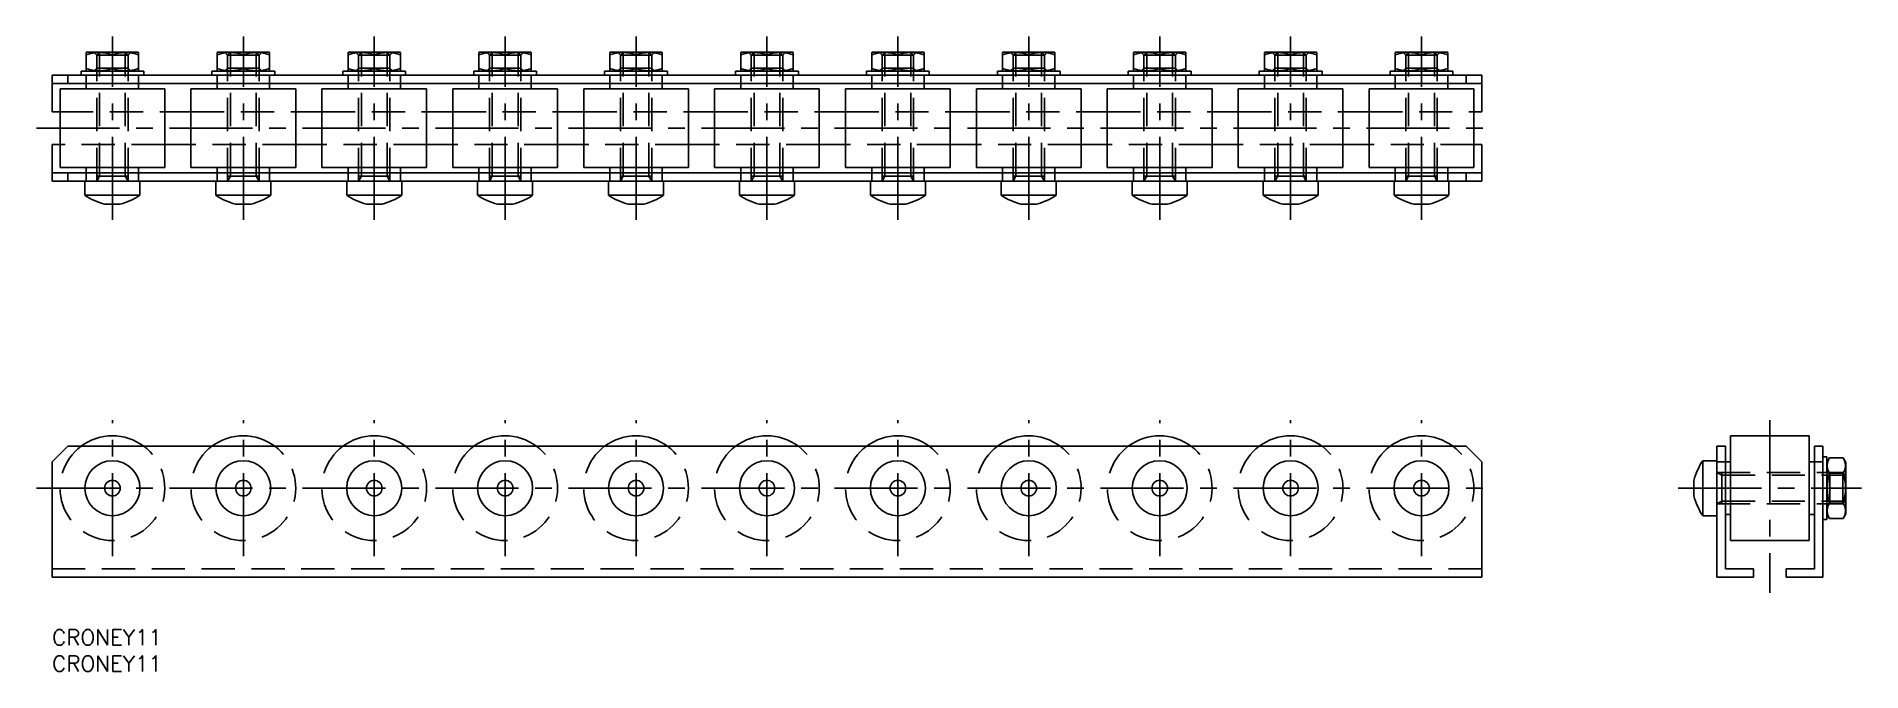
# Model space of a CAD drawing. Extents: x -3 to 346, y -8 to 113.
import ezdxf

# ---------------------------------------------------------------- set-up
doc = ezdxf.new("R2010")
doc.units = 0
doc.header["$LTSCALE"] = 0.5
doc.linetypes.add('CENTER', pattern=[50.8, 31.75, -6.35, 6.35, -6.35])
doc.linetypes.add('DASHED', pattern=[19.05, 12.7, -6.35])
for name, color, linetype in [('MSM_CENTER', 1, 'CENTER'), ('MSM_CONTINUOUS', 7, 'CONTINUOUS'), ('MSM_DASHED', 4, 'DASHED'), ('MSM_PART_NUMBER', 7, 'CONTINUOUS')]:
    doc.layers.add(name, color=color, linetype=linetype)
doc.styles.get("Standard").update_dxf_attribs({"font": 'txt.shx', "height": 3, "bigfont": 'bigfont.shx'})

# ---------------------------------------------------------------- blocks, each defined once
blk = doc.blocks.new('*U28')
at = {"layer": 'MSM_PART_NUMBER'}
blk.add_text('CRONEY11', height=3, dxfattribs=at).set_placement((0, -3))
blk = doc.blocks.new('*U29')
at = {"layer": 'MSM_PART_NUMBER'}
blk.add_text('CRONEY11', height=3, dxfattribs=at).set_placement((0, -8))

msp = doc.modelspace()

# ---------------------------------------------------------------- linework, layer by layer
at = {"layer": 'MSM_CENTER'}
for p, q in [((11.5, 78.24), (11.5, 113.24)), ((36.5, 78.24), (36.5, 113.24)), ((61.5, 78.24), (61.5, 113.24)), ((86.5, 78.24), (86.5, 113.24)), ((111.5, 78.24), (111.5, 113.24)), ((136.5, 78.24), (136.5, 113.24)), ((161.5, 78.24), (161.5, 113.24)), ((186.5, 78.24), (186.5, 113.24)), ((211.5, 78.24), (211.5, 113.24)), ((236.5, 78.24), (236.5, 113.24)), ((261.5, 78.24), (261.5, 113.24)), ((-3, 95.74), (276, 95.74)), ((11.5, 14), (11.5, 40)), ((36.5, 14), (36.5, 40)), ((61.5, 14), (61.5, 40)), ((86.5, 14), (86.5, 40)), ((111.5, 14), (111.5, 40)), ((136.5, 14), (136.5, 40)), ((161.5, 14), (161.5, 40)), ((186.5, 14), (186.5, 40)), ((211.5, 14), (211.5, 40)), ((236.5, 14), (236.5, 40)), ((261.5, 14), (261.5, 40)), ((328.03, 40), (328.03, 7)), ((-3, 27), (276, 27)), ((310.53, 27), (345.53, 27))]:
    msp.add_line(p, q, dxfattribs=at)
at = {"layer": 'MSM_CONTINUOUS'}
for p, q in [((6.6, 110.24), (6.5, 110.18)), ((6.5, 106.7), (6.5, 110.18)), ((6.6, 110.24), (16.4, 110.24)), ((11.5, 107.14), (11.5, 109.73)), ((16.5, 110.18), (16.4, 110.24)), ((16.5, 110.18), (16.5, 106.7)), ((31.6, 110.24), (31.5, 110.18)), ((31.5, 106.7), (31.5, 110.18)), ((31.6, 110.24), (41.4, 110.24)), ((36.5, 107.14), (36.5, 109.73)), ((41.5, 110.18), (41.4, 110.24)), ((41.5, 110.18), (41.5, 106.7)), ((56.6, 110.24), (56.5, 110.18)), ((56.5, 106.7), (56.5, 110.18)), ((56.6, 110.24), (66.4, 110.24)), ((61.5, 107.14), (61.5, 109.73)), ((66.5, 110.18), (66.4, 110.24)), ((66.5, 110.18), (66.5, 106.7)), ((81.6, 110.24), (81.5, 110.18)), ((81.5, 106.7), (81.5, 110.18)), ((81.6, 110.24), (91.4, 110.24)), ((86.5, 107.14), (86.5, 109.73)), ((91.5, 110.18), (91.4, 110.24)), ((91.5, 110.18), (91.5, 106.7)), ((106.6, 110.24), (106.5, 110.18)), ((106.5, 106.7), (106.5, 110.18)), ((106.6, 110.24), (116.4, 110.24)), ((111.5, 107.14), (111.5, 109.73)), ((116.5, 110.18), (116.4, 110.24)), ((116.5, 110.18), (116.5, 106.7)), ((131.6, 110.24), (131.5, 110.18)), ((131.5, 106.7), (131.5, 110.18)), ((131.6, 110.24), (141.4, 110.24)), ((136.5, 107.14), (136.5, 109.73)), ((141.5, 110.18), (141.4, 110.24)), ((141.5, 110.18), (141.5, 106.7)), ((156.6, 110.24), (156.5, 110.18)), ((156.5, 106.7), (156.5, 110.18)), ((156.6, 110.24), (166.4, 110.24)), ((161.5, 107.14), (161.5, 109.73)), ((166.5, 110.18), (166.4, 110.24)), ((166.5, 110.18), (166.5, 106.7)), ((181.6, 110.24), (181.5, 110.18)), ((181.5, 106.7), (181.5, 110.18)), ((181.6, 110.24), (191.4, 110.24)), ((186.5, 107.14), (186.5, 109.73)), ((191.5, 110.18), (191.4, 110.24)), ((191.5, 110.18), (191.5, 106.7)), ((206.6, 110.24), (206.5, 110.18)), ((206.5, 106.7), (206.5, 110.18)), ((206.6, 110.24), (216.4, 110.24)), ((211.5, 107.14), (211.5, 109.73)), ((216.5, 110.18), (216.4, 110.24)), ((216.5, 110.18), (216.5, 106.7)), ((231.6, 110.24), (231.5, 110.18)), ((231.5, 106.7), (231.5, 110.18)), ((231.6, 110.24), (241.4, 110.24)), ((236.5, 107.14), (236.5, 109.73)), ((241.5, 110.18), (241.4, 110.24)), ((241.5, 110.18), (241.5, 106.7)), ((256.6, 110.24), (256.5, 110.18)), ((256.5, 106.7), (256.5, 110.18)), ((256.6, 110.24), (266.4, 110.24)), ((261.5, 107.14), (261.5, 109.73)), ((266.5, 110.18), (266.4, 110.24)), ((266.5, 110.18), (266.5, 106.7)), ((0, 98.84), (0, 105.84)), ((273, 105.84), (0, 105.84)), ((3, 104.24), (3, 105.84)), ((5.5, 106.64), (5.5, 105.84)), ((5.5, 106.64), (17.5, 106.64)), ((6.5, 106.7), (6.6, 106.64)), ((16.4, 106.64), (16.5, 106.7)), ((17.5, 105.84), (17.5, 106.64)), ((30.5, 106.64), (30.5, 105.84)), ((30.5, 106.64), (42.5, 106.64)), ((31.5, 106.7), (31.6, 106.64)), ((41.4, 106.64), (41.5, 106.7)), ((42.5, 105.84), (42.5, 106.64)), ((55.5, 106.64), (55.5, 105.84)), ((55.5, 106.64), (67.5, 106.64)), ((56.5, 106.7), (56.6, 106.64)), ((66.4, 106.64), (66.5, 106.7)), ((67.5, 105.84), (67.5, 106.64)), ((80.5, 106.64), (80.5, 105.84)), ((80.5, 106.64), (92.5, 106.64)), ((81.5, 106.7), (81.6, 106.64)), ((91.4, 106.64), (91.5, 106.7)), ((92.5, 105.84), (92.5, 106.64)), ((105.5, 106.64), (105.5, 105.84)), ((105.5, 106.64), (117.5, 106.64)), ((106.5, 106.7), (106.6, 106.64)), ((116.4, 106.64), (116.5, 106.7)), ((117.5, 105.84), (117.5, 106.64)), ((130.5, 106.64), (130.5, 105.84)), ((130.5, 106.64), (142.5, 106.64)), ((131.5, 106.7), (131.6, 106.64)), ((141.4, 106.64), (141.5, 106.7)), ((142.5, 105.84), (142.5, 106.64)), ((155.5, 106.64), (155.5, 105.84)), ((155.5, 106.64), (167.5, 106.64)), ((156.5, 106.7), (156.6, 106.64)), ((166.4, 106.64), (166.5, 106.7)), ((167.5, 105.84), (167.5, 106.64)), ((180.5, 106.64), (180.5, 105.84)), ((180.5, 106.64), (192.5, 106.64)), ((181.5, 106.7), (181.6, 106.64)), ((191.4, 106.64), (191.5, 106.7)), ((192.5, 105.84), (192.5, 106.64)), ((205.5, 106.64), (205.5, 105.84)), ((205.5, 106.64), (217.5, 106.64)), ((206.5, 106.7), (206.6, 106.64)), ((216.4, 106.64), (216.5, 106.7)), ((217.5, 105.84), (217.5, 106.64)), ((230.5, 106.64), (230.5, 105.84)), ((230.5, 106.64), (242.5, 106.64)), ((231.5, 106.7), (231.6, 106.64)), ((241.4, 106.64), (241.5, 106.7)), ((242.5, 105.84), (242.5, 106.64)), ((255.5, 106.64), (255.5, 105.84)), ((255.5, 106.64), (267.5, 106.64)), ((256.5, 106.7), (256.6, 106.64)), ((266.4, 106.64), (266.5, 106.7)), ((267.5, 105.84), (267.5, 106.64)), ((270, 105.84), (270, 104.24)), ((273, 98.84), (273, 105.84)), ((0, 104.24), (273, 104.24)), ((1.5, 103.24), (1.5, 88.24)), ((1.5, 103.24), (21.5, 103.24)), ((6.5, 104.24), (6.5, 103.24)), ((16.5, 103.24), (16.5, 104.24)), ((21.5, 88.24), (21.5, 103.24)), ((26.5, 103.24), (26.5, 88.24)), ((26.5, 103.24), (46.5, 103.24)), ((31.5, 104.24), (31.5, 103.24)), ((41.5, 103.24), (41.5, 104.24)), ((46.5, 88.24), (46.5, 103.24)), ((51.5, 103.24), (51.5, 88.24)), ((51.5, 103.24), (71.5, 103.24)), ((56.5, 104.24), (56.5, 103.24)), ((66.5, 103.24), (66.5, 104.24)), ((71.5, 88.24), (71.5, 103.24)), ((76.5, 103.24), (76.5, 88.24)), ((76.5, 103.24), (96.5, 103.24)), ((81.5, 104.24), (81.5, 103.24)), ((91.5, 103.24), (91.5, 104.24)), ((96.5, 88.24), (96.5, 103.24)), ((101.5, 103.24), (101.5, 88.24)), ((101.5, 103.24), (121.5, 103.24)), ((106.5, 104.24), (106.5, 103.24)), ((116.5, 103.24), (116.5, 104.24)), ((121.5, 88.24), (121.5, 103.24)), ((126.5, 103.24), (126.5, 88.24)), ((126.5, 103.24), (146.5, 103.24)), ((131.5, 104.24), (131.5, 103.24)), ((141.5, 103.24), (141.5, 104.24)), ((146.5, 88.24), (146.5, 103.24)), ((151.5, 103.24), (151.5, 88.24)), ((151.5, 103.24), (171.5, 103.24)), ((156.5, 104.24), (156.5, 103.24)), ((166.5, 103.24), (166.5, 104.24)), ((171.5, 88.24), (171.5, 103.24)), ((176.5, 103.24), (176.5, 88.24)), ((176.5, 103.24), (196.5, 103.24)), ((181.5, 104.24), (181.5, 103.24)), ((191.5, 103.24), (191.5, 104.24)), ((196.5, 88.24), (196.5, 103.24)), ((201.5, 103.24), (201.5, 88.24)), ((201.5, 103.24), (221.5, 103.24)), ((206.5, 104.24), (206.5, 103.24)), ((216.5, 103.24), (216.5, 104.24)), ((221.5, 88.24), (221.5, 103.24)), ((226.5, 103.24), (226.5, 88.24)), ((226.5, 103.24), (246.5, 103.24)), ((231.5, 104.24), (231.5, 103.24)), ((241.5, 103.24), (241.5, 104.24)), ((246.5, 88.24), (246.5, 103.24)), ((251.5, 103.24), (251.5, 88.24)), ((251.5, 103.24), (271.5, 103.24)), ((256.5, 104.24), (256.5, 103.24)), ((266.5, 103.24), (266.5, 104.24)), ((271.5, 88.24), (271.5, 103.24)), ((0, 98.84), (1.5, 98.84)), ((21.5, 98.84), (26.5, 98.84)), ((46.5, 98.84), (51.5, 98.84)), ((71.5, 98.84), (76.5, 98.84)), ((96.5, 98.84), (101.5, 98.84)), ((121.5, 98.84), (126.5, 98.84)), ((146.5, 98.84), (151.5, 98.84)), ((171.5, 98.84), (176.5, 98.84)), ((196.5, 98.84), (201.5, 98.84)), ((221.5, 98.84), (226.5, 98.84)), ((246.5, 98.84), (251.5, 98.84)), ((271.5, 98.84), (273, 98.84)), ((0, 92.64), (0, 85.64)), ((1.5, 92.64), (0, 92.64)), ((26.5, 92.64), (21.5, 92.64)), ((51.5, 92.64), (46.5, 92.64)), ((76.5, 92.64), (71.5, 92.64)), ((101.5, 92.64), (96.5, 92.64)), ((126.5, 92.64), (121.5, 92.64)), ((151.5, 92.64), (146.5, 92.64)), ((176.5, 92.64), (171.5, 92.64)), ((201.5, 92.64), (196.5, 92.64)), ((226.5, 92.64), (221.5, 92.64)), ((251.5, 92.64), (246.5, 92.64)), ((273, 92.64), (271.5, 92.64)), ((273, 92.64), (273, 85.64)), ((273, 87.24), (0, 87.24)), ((1.5, 88.24), (21.5, 88.24)), ((3, 87.24), (3, 85.64)), ((6.5, 88.24), (6.5, 87.24)), ((16.5, 87.24), (16.5, 88.24)), ((26.5, 88.24), (46.5, 88.24)), ((31.5, 88.24), (31.5, 87.24)), ((41.5, 87.24), (41.5, 88.24)), ((51.5, 88.24), (71.5, 88.24)), ((56.5, 88.24), (56.5, 87.24)), ((66.5, 87.24), (66.5, 88.24)), ((76.5, 88.24), (96.5, 88.24)), ((81.5, 88.24), (81.5, 87.24)), ((91.5, 87.24), (91.5, 88.24)), ((101.5, 88.24), (121.5, 88.24)), ((106.5, 88.24), (106.5, 87.24)), ((116.5, 87.24), (116.5, 88.24)), ((126.5, 88.24), (146.5, 88.24)), ((131.5, 88.24), (131.5, 87.24)), ((141.5, 87.24), (141.5, 88.24)), ((151.5, 88.24), (171.5, 88.24)), ((156.5, 88.24), (156.5, 87.24)), ((166.5, 87.24), (166.5, 88.24)), ((176.5, 88.24), (196.5, 88.24)), ((181.5, 88.24), (181.5, 87.24)), ((191.5, 87.24), (191.5, 88.24)), ((201.5, 88.24), (221.5, 88.24)), ((206.5, 88.24), (206.5, 87.24)), ((216.5, 87.24), (216.5, 88.24)), ((226.5, 88.24), (246.5, 88.24)), ((231.5, 88.24), (231.5, 87.24)), ((241.5, 87.24), (241.5, 88.24)), ((251.5, 88.24), (271.5, 88.24)), ((256.5, 88.24), (256.5, 87.24)), ((266.5, 87.24), (266.5, 88.24)), ((270, 87.24), (270, 85.64)), ((0, 85.64), (273, 85.64)), ((6.25, 85.64), (6.25, 82.93)), ((16.75, 82.93), (16.75, 85.64)), ((31.25, 85.64), (31.25, 82.93)), ((41.75, 82.93), (41.75, 85.64)), ((56.25, 85.64), (56.25, 82.93)), ((66.75, 82.93), (66.75, 85.64)), ((81.25, 85.64), (81.25, 82.93)), ((91.75, 82.93), (91.75, 85.64)), ((106.25, 85.64), (106.25, 82.93)), ((116.75, 82.93), (116.75, 85.64)), ((131.25, 85.64), (131.25, 82.93)), ((141.75, 82.93), (141.75, 85.64)), ((156.25, 85.64), (156.25, 82.93)), ((166.75, 82.93), (166.75, 85.64)), ((181.25, 85.64), (181.25, 82.93)), ((191.75, 82.93), (191.75, 85.64)), ((206.25, 85.64), (206.25, 82.93)), ((216.75, 82.93), (216.75, 85.64)), ((231.25, 85.64), (231.25, 82.93)), ((241.75, 82.93), (241.75, 85.64)), ((256.25, 85.64), (256.25, 82.93)), ((266.75, 82.93), (266.75, 85.64)), ((6.25, 82.93), (16.75, 82.93)), ((10.01, 81.24), (12.99, 81.24)), ((31.25, 82.93), (41.75, 82.93)), ((35.01, 81.24), (37.99, 81.24)), ((56.25, 82.93), (66.75, 82.93)), ((60.01, 81.24), (62.99, 81.24)), ((81.25, 82.93), (91.75, 82.93)), ((85.01, 81.24), (87.99, 81.24)), ((106.25, 82.93), (116.75, 82.93)), ((110.01, 81.24), (112.99, 81.24)), ((131.25, 82.93), (141.75, 82.93)), ((135.01, 81.24), (137.99, 81.24)), ((156.25, 82.93), (166.75, 82.93)), ((160.01, 81.24), (162.99, 81.24)), ((181.25, 82.93), (191.75, 82.93)), ((185.01, 81.24), (187.99, 81.24)), ((206.25, 82.93), (216.75, 82.93)), ((210.01, 81.24), (212.99, 81.24)), ((231.25, 82.93), (241.75, 82.93)), ((235.01, 81.24), (237.99, 81.24)), ((256.25, 82.93), (266.75, 82.93)), ((260.01, 81.24), (262.99, 81.24)), ((0, 32), (3, 35)), ((270, 35), (3, 35)), ((270, 35), (273, 32)), ((319.53, 35), (317.93, 35)), ((317.93, 35), (317.93, 10)), ((319.53, 11.6), (319.53, 35)), ((320.53, 37), (320.53, 17)), ((335.53, 37), (320.53, 37)), ((335.53, 37), (335.53, 17)), ((336.53, 35), (336.53, 11.6)), ((338.13, 35), (336.53, 35)), ((338.13, 10), (338.13, 35)), ((0, 32), (0, 10)), ((273, 32), (273, 10)), ((315.22, 32.25), (315.22, 21.75)), ((317.93, 32.25), (315.22, 32.25)), ((317.93, 32), (320.53, 32)), ((338.13, 32), (335.53, 32)), ((338.93, 33), (338.13, 33)), ((338.93, 33), (338.93, 21)), ((339.43, 32.77), (338.93, 31.9)), ((339.43, 32.77), (342.02, 32.77)), ((342.53, 31.9), (342.02, 32.77)), ((342.53, 31.9), (342.53, 22.1)), ((313.53, 28.49), (313.53, 25.51)), ((339.43, 29.89), (342.02, 29.89)), ((315.22, 21.75), (317.93, 21.75)), ((319.53, 22), (320.53, 22)), ((335.53, 22), (336.53, 22)), ((338.13, 21), (338.93, 21)), ((338.93, 22.1), (339.43, 21.23)), ((339.43, 24.11), (342.02, 24.11)), ((339.43, 21.23), (342.02, 21.23)), ((342.02, 21.23), (342.53, 22.1)), ((320.53, 17), (335.53, 17)), ((324.93, 11.6), (319.53, 11.6)), ((324.93, 10), (324.93, 11.6)), ((331.13, 11.6), (336.53, 11.6)), ((331.13, 10), (331.13, 11.6)), ((273, 10), (0, 10)), ((317.93, 10), (324.93, 10)), ((338.13, 10), (331.13, 10))]:
    msp.add_line(p, q, dxfattribs=at)
for centre, radius in [((11.5, 27), 5.25), ((36.5, 27), 5.25), ((61.5, 27), 5.25), ((86.5, 27), 5.25), ((111.5, 27), 5.25), ((136.5, 27), 5.25), ((161.5, 27), 5.25), ((186.5, 27), 5.25), ((211.5, 27), 5.25), ((236.5, 27), 5.25), ((261.5, 27), 5.25), ((11.5, 27), 1.49), ((36.5, 27), 1.49), ((61.5, 27), 1.49), ((86.5, 27), 1.49), ((111.5, 27), 1.49), ((136.5, 27), 1.49), ((161.5, 27), 1.49), ((186.5, 27), 1.49), ((211.5, 27), 1.49), ((236.5, 27), 1.49), ((261.5, 27), 1.49)]:
    msp.add_circle(centre, radius, dxfattribs=at)
for centre, radius, start, end in [((9, 102.81), 7.37, 70.1592, 109.8408), ((14, 102.81), 7.37, 70.1592, 109.8408), ((34, 102.81), 7.37, 70.1592, 109.8408), ((39, 102.81), 7.37, 70.1592, 109.8408), ((59, 102.81), 7.37, 70.1592, 109.8408), ((64, 102.81), 7.37, 70.1592, 109.8408), ((84, 102.81), 7.37, 70.1592, 109.8408), ((89, 102.81), 7.37, 70.1592, 109.8408), ((109, 102.81), 7.37, 70.1592, 109.8408), ((114, 102.81), 7.37, 70.1592, 109.8408), ((134, 102.81), 7.37, 70.1592, 109.8408), ((139, 102.81), 7.37, 70.1592, 109.8408), ((159, 102.81), 7.37, 70.1592, 109.8408), ((164, 102.81), 7.37, 70.1592, 109.8408), ((184, 102.81), 7.37, 70.1592, 109.8408), ((189, 102.81), 7.37, 70.1592, 109.8408), ((209, 102.81), 7.37, 70.1592, 109.8408), ((214, 102.81), 7.37, 70.1592, 109.8408), ((234, 102.81), 7.37, 70.1592, 109.8408), ((239, 102.81), 7.37, 70.1592, 109.8408), ((259, 102.81), 7.37, 70.1592, 109.8408), ((264, 102.81), 7.37, 70.1592, 109.8408), ((9, 114.07), 7.37, 250.1592, 289.8408), ((14, 114.07), 7.37, 250.1592, 289.8408), ((34, 114.07), 7.37, 250.1592, 289.8408), ((39, 114.07), 7.37, 250.1592, 289.8408), ((59, 114.07), 7.37, 250.1592, 289.8408), ((64, 114.07), 7.37, 250.1592, 289.8408), ((84, 114.07), 7.37, 250.1592, 289.8408), ((89, 114.07), 7.37, 250.1592, 289.8408), ((109, 114.07), 7.37, 250.1592, 289.8408), ((114, 114.07), 7.37, 250.1592, 289.8408), ((134, 114.07), 7.37, 250.1592, 289.8408), ((139, 114.07), 7.37, 250.1592, 289.8408), ((159, 114.07), 7.37, 250.1592, 289.8408), ((164, 114.07), 7.37, 250.1592, 289.8408), ((184, 114.07), 7.37, 250.1592, 289.8408), ((189, 114.07), 7.37, 250.1592, 289.8408), ((209, 114.07), 7.37, 250.1592, 289.8408), ((214, 114.07), 7.37, 250.1592, 289.8408), ((234, 114.07), 7.37, 250.1592, 289.8408), ((239, 114.07), 7.37, 250.1592, 289.8408), ((259, 114.07), 7.37, 250.1592, 289.8408), ((264, 114.07), 7.37, 250.1592, 289.8408), ((13.04, 92.97), 12.12, 235.9445, 255.5214), ((9.96, 92.97), 12.12, 284.4786, 304.0555), ((38.04, 92.97), 12.12, 235.9445, 255.5214), ((34.96, 92.97), 12.12, 284.4786, 304.0555), ((63.04, 92.97), 12.12, 235.9445, 255.5214), ((59.96, 92.97), 12.12, 284.4786, 304.0555), ((88.04, 92.97), 12.12, 235.9445, 255.5214), ((84.96, 92.97), 12.12, 284.4786, 304.0555), ((113.04, 92.97), 12.12, 235.9445, 255.5214), ((109.96, 92.97), 12.12, 284.4786, 304.0555), ((138.04, 92.97), 12.12, 235.9445, 255.5214), ((134.96, 92.97), 12.12, 284.4786, 304.0555), ((163.04, 92.97), 12.12, 235.9445, 255.5214), ((159.96, 92.97), 12.12, 284.4786, 304.0555), ((188.04, 92.97), 12.12, 235.9445, 255.5214), ((184.96, 92.97), 12.12, 284.4786, 304.0555), ((213.04, 92.97), 12.12, 235.9445, 255.5214), ((209.96, 92.97), 12.12, 284.4786, 304.0555), ((238.04, 92.97), 12.12, 235.9445, 255.5214), ((234.96, 92.97), 12.12, 284.4786, 304.0555), ((263.04, 92.97), 12.12, 235.9445, 255.5214), ((259.96, 92.97), 12.12, 284.4786, 304.0555), ((11.5, 27), 10, 53.1301, 126.8699), ((36.5, 27), 10, 53.1301, 126.8699), ((61.5, 27), 10, 53.1301, 126.8699), ((86.5, 27), 10, 53.1301, 126.8699), ((111.5, 27), 10, 53.1301, 126.8699), ((136.5, 27), 10, 53.1301, 126.8699), ((161.5, 27), 10, 53.1301, 126.8699), ((186.5, 27), 10, 53.1301, 126.8699), ((211.5, 27), 10, 53.1301, 126.8699), ((236.5, 27), 10, 53.1301, 126.8699), ((261.5, 27), 10, 53.1301, 126.8699), ((325.26, 25.46), 12.12, 145.9445, 165.5214), ((341.54, 31.33), 2.56, 154.3574, 214.3573), ((339.91, 31.33), 2.56, 325.6427, 25.6426), ((348.59, 27), 9.61, 162.5124, 197.4876), ((332.86, 27), 9.61, 342.5124, 17.4876), ((325.26, 28.54), 12.12, 194.4786, 214.0555), ((341.54, 22.67), 2.56, 145.6427, 205.6426), ((339.91, 22.67), 2.56, 334.3574, 34.3573)]:
    msp.add_arc(centre, radius, start, end, dxfattribs=at)
at = {"layer": 'MSM_DASHED'}
for p, q in [((7.96, 110.24), (8.5, 109.7)), ((9.04, 110.24), (8.5, 109.7)), ((14.5, 109.7), (8.5, 109.7)), ((8.5, 85.64), (8.5, 109.7)), ((9.04, 86.58), (9.04, 110.24)), ((13.96, 110.24), (14.5, 109.7)), ((13.96, 86.58), (13.96, 110.24)), ((15.04, 110.24), (14.5, 109.7)), ((14.5, 85.64), (14.5, 109.7)), ((32.96, 110.24), (33.5, 109.7)), ((34.04, 110.24), (33.5, 109.7)), ((39.5, 109.7), (33.5, 109.7)), ((33.5, 85.64), (33.5, 109.7)), ((34.04, 86.58), (34.04, 110.24)), ((38.96, 110.24), (39.5, 109.7)), ((38.96, 86.58), (38.96, 110.24)), ((40.04, 110.24), (39.5, 109.7)), ((39.5, 85.64), (39.5, 109.7)), ((57.96, 110.24), (58.5, 109.7)), ((59.04, 110.24), (58.5, 109.7)), ((64.5, 109.7), (58.5, 109.7)), ((58.5, 85.64), (58.5, 109.7)), ((59.04, 86.58), (59.04, 110.24)), ((63.96, 110.24), (64.5, 109.7)), ((63.96, 86.58), (63.96, 110.24)), ((65.04, 110.24), (64.5, 109.7)), ((64.5, 85.64), (64.5, 109.7)), ((82.96, 110.24), (83.5, 109.7)), ((84.04, 110.24), (83.5, 109.7)), ((89.5, 109.7), (83.5, 109.7)), ((83.5, 85.64), (83.5, 109.7)), ((84.04, 86.58), (84.04, 110.24)), ((88.96, 110.24), (89.5, 109.7)), ((88.96, 86.58), (88.96, 110.24)), ((90.04, 110.24), (89.5, 109.7)), ((89.5, 85.64), (89.5, 109.7)), ((107.96, 110.24), (108.5, 109.7)), ((109.04, 110.24), (108.5, 109.7)), ((114.5, 109.7), (108.5, 109.7)), ((108.5, 85.64), (108.5, 109.7)), ((109.04, 86.58), (109.04, 110.24)), ((113.96, 110.24), (114.5, 109.7)), ((113.96, 86.58), (113.96, 110.24)), ((115.04, 110.24), (114.5, 109.7)), ((114.5, 85.64), (114.5, 109.7)), ((132.96, 110.24), (133.5, 109.7)), ((134.04, 110.24), (133.5, 109.7)), ((139.5, 109.7), (133.5, 109.7)), ((133.5, 85.64), (133.5, 109.7)), ((134.04, 86.58), (134.04, 110.24)), ((138.96, 110.24), (139.5, 109.7)), ((138.96, 86.58), (138.96, 110.24)), ((140.04, 110.24), (139.5, 109.7)), ((139.5, 85.64), (139.5, 109.7)), ((157.96, 110.24), (158.5, 109.7)), ((159.04, 110.24), (158.5, 109.7)), ((164.5, 109.7), (158.5, 109.7)), ((158.5, 85.64), (158.5, 109.7)), ((159.04, 86.58), (159.04, 110.24)), ((163.96, 110.24), (164.5, 109.7)), ((163.96, 86.58), (163.96, 110.24)), ((165.04, 110.24), (164.5, 109.7)), ((164.5, 85.64), (164.5, 109.7)), ((182.96, 110.24), (183.5, 109.7)), ((184.04, 110.24), (183.5, 109.7)), ((189.5, 109.7), (183.5, 109.7)), ((183.5, 85.64), (183.5, 109.7)), ((184.04, 86.58), (184.04, 110.24)), ((188.96, 110.24), (189.5, 109.7)), ((188.96, 86.58), (188.96, 110.24)), ((190.04, 110.24), (189.5, 109.7)), ((189.5, 85.64), (189.5, 109.7)), ((207.96, 110.24), (208.5, 109.7)), ((209.04, 110.24), (208.5, 109.7)), ((214.5, 109.7), (208.5, 109.7)), ((208.5, 85.64), (208.5, 109.7)), ((209.04, 86.58), (209.04, 110.24)), ((213.96, 110.24), (214.5, 109.7)), ((213.96, 86.58), (213.96, 110.24)), ((215.04, 110.24), (214.5, 109.7)), ((214.5, 85.64), (214.5, 109.7)), ((232.96, 110.24), (233.5, 109.7)), ((234.04, 110.24), (233.5, 109.7)), ((239.5, 109.7), (233.5, 109.7)), ((233.5, 85.64), (233.5, 109.7)), ((234.04, 86.58), (234.04, 110.24)), ((238.96, 110.24), (239.5, 109.7)), ((238.96, 86.58), (238.96, 110.24)), ((240.04, 110.24), (239.5, 109.7)), ((239.5, 85.64), (239.5, 109.7)), ((257.96, 110.24), (258.5, 109.7)), ((259.04, 110.24), (258.5, 109.7)), ((264.5, 109.7), (258.5, 109.7)), ((258.5, 85.64), (258.5, 109.7)), ((259.04, 86.58), (259.04, 110.24)), ((263.96, 110.24), (264.5, 109.7)), ((263.96, 86.58), (263.96, 110.24)), ((265.04, 110.24), (264.5, 109.7)), ((264.5, 85.64), (264.5, 109.7)), ((6.5, 105.84), (6.5, 104.24)), ((7.96, 106.64), (8.5, 107.18)), ((14.5, 107.18), (8.5, 107.18)), ((15.04, 106.64), (14.5, 107.18)), ((16.5, 104.24), (16.5, 105.84)), ((31.5, 105.84), (31.5, 104.24)), ((32.96, 106.64), (33.5, 107.18)), ((39.5, 107.18), (33.5, 107.18)), ((40.04, 106.64), (39.5, 107.18)), ((41.5, 104.24), (41.5, 105.84)), ((56.5, 105.84), (56.5, 104.24)), ((57.96, 106.64), (58.5, 107.18)), ((64.5, 107.18), (58.5, 107.18)), ((65.04, 106.64), (64.5, 107.18)), ((66.5, 104.24), (66.5, 105.84)), ((81.5, 105.84), (81.5, 104.24)), ((82.96, 106.64), (83.5, 107.18)), ((89.5, 107.18), (83.5, 107.18)), ((90.04, 106.64), (89.5, 107.18)), ((91.5, 104.24), (91.5, 105.84)), ((106.5, 105.84), (106.5, 104.24)), ((107.96, 106.64), (108.5, 107.18)), ((114.5, 107.18), (108.5, 107.18)), ((115.04, 106.64), (114.5, 107.18)), ((116.5, 104.24), (116.5, 105.84)), ((131.5, 105.84), (131.5, 104.24)), ((132.96, 106.64), (133.5, 107.18)), ((139.5, 107.18), (133.5, 107.18)), ((140.04, 106.64), (139.5, 107.18)), ((141.5, 104.24), (141.5, 105.84)), ((156.5, 105.84), (156.5, 104.24)), ((157.96, 106.64), (158.5, 107.18)), ((164.5, 107.18), (158.5, 107.18)), ((165.04, 106.64), (164.5, 107.18)), ((166.5, 104.24), (166.5, 105.84)), ((181.5, 105.84), (181.5, 104.24)), ((182.96, 106.64), (183.5, 107.18)), ((189.5, 107.18), (183.5, 107.18)), ((190.04, 106.64), (189.5, 107.18)), ((191.5, 104.24), (191.5, 105.84)), ((206.5, 105.84), (206.5, 104.24)), ((207.96, 106.64), (208.5, 107.18)), ((214.5, 107.18), (208.5, 107.18)), ((215.04, 106.64), (214.5, 107.18)), ((216.5, 104.24), (216.5, 105.84)), ((231.5, 105.84), (231.5, 104.24)), ((232.96, 106.64), (233.5, 107.18)), ((239.5, 107.18), (233.5, 107.18)), ((240.04, 106.64), (239.5, 107.18)), ((241.5, 104.24), (241.5, 105.84)), ((256.5, 105.84), (256.5, 104.24)), ((257.96, 106.64), (258.5, 107.18)), ((264.5, 107.18), (258.5, 107.18)), ((265.04, 106.64), (264.5, 107.18)), ((266.5, 104.24), (266.5, 105.84)), ((1.5, 98.84), (21.5, 98.84)), ((26.5, 98.84), (46.5, 98.84)), ((51.5, 98.84), (71.5, 98.84)), ((76.5, 98.84), (96.5, 98.84)), ((101.5, 98.84), (121.5, 98.84)), ((126.5, 98.84), (146.5, 98.84)), ((151.5, 98.84), (171.5, 98.84)), ((176.5, 98.84), (196.5, 98.84)), ((201.5, 98.84), (221.5, 98.84)), ((226.5, 98.84), (246.5, 98.84)), ((251.5, 98.84), (271.5, 98.84)), ((21.5, 92.64), (1.5, 92.64)), ((46.5, 92.64), (26.5, 92.64)), ((71.5, 92.64), (51.5, 92.64)), ((96.5, 92.64), (76.5, 92.64)), ((121.5, 92.64), (101.5, 92.64)), ((146.5, 92.64), (126.5, 92.64)), ((171.5, 92.64), (151.5, 92.64)), ((196.5, 92.64), (176.5, 92.64)), ((221.5, 92.64), (201.5, 92.64)), ((246.5, 92.64), (226.5, 92.64)), ((271.5, 92.64), (251.5, 92.64)), ((6.5, 87.24), (6.5, 85.64)), ((16.5, 85.64), (16.5, 87.24)), ((31.5, 87.24), (31.5, 85.64)), ((41.5, 85.64), (41.5, 87.24)), ((56.5, 87.24), (56.5, 85.64)), ((66.5, 85.64), (66.5, 87.24)), ((81.5, 87.24), (81.5, 85.64)), ((91.5, 85.64), (91.5, 87.24)), ((106.5, 87.24), (106.5, 85.64)), ((116.5, 85.64), (116.5, 87.24)), ((131.5, 87.24), (131.5, 85.64)), ((141.5, 85.64), (141.5, 87.24)), ((156.5, 87.24), (156.5, 85.64)), ((166.5, 85.64), (166.5, 87.24)), ((181.5, 87.24), (181.5, 85.64)), ((191.5, 85.64), (191.5, 87.24)), ((206.5, 87.24), (206.5, 85.64)), ((216.5, 85.64), (216.5, 87.24)), ((231.5, 87.24), (231.5, 85.64)), ((241.5, 85.64), (241.5, 87.24)), ((256.5, 87.24), (256.5, 85.64)), ((266.5, 85.64), (266.5, 87.24)), ((8.5, 86.58), (14.5, 86.58)), ((8.5, 85.64), (9.04, 86.58)), ((14.5, 85.64), (13.96, 86.58)), ((33.5, 86.58), (39.5, 86.58)), ((33.5, 85.64), (34.04, 86.58)), ((39.5, 85.64), (38.96, 86.58)), ((58.5, 86.58), (64.5, 86.58)), ((58.5, 85.64), (59.04, 86.58)), ((64.5, 85.64), (63.96, 86.58)), ((83.5, 86.58), (89.5, 86.58)), ((83.5, 85.64), (84.04, 86.58)), ((89.5, 85.64), (88.96, 86.58)), ((108.5, 86.58), (114.5, 86.58)), ((108.5, 85.64), (109.04, 86.58)), ((114.5, 85.64), (113.96, 86.58)), ((133.5, 86.58), (139.5, 86.58)), ((133.5, 85.64), (134.04, 86.58)), ((139.5, 85.64), (138.96, 86.58)), ((158.5, 86.58), (164.5, 86.58)), ((158.5, 85.64), (159.04, 86.58)), ((164.5, 85.64), (163.96, 86.58)), ((183.5, 86.58), (189.5, 86.58)), ((183.5, 85.64), (184.04, 86.58)), ((189.5, 85.64), (188.96, 86.58)), ((208.5, 86.58), (214.5, 86.58)), ((208.5, 85.64), (209.04, 86.58)), ((214.5, 85.64), (213.96, 86.58)), ((233.5, 86.58), (239.5, 86.58)), ((233.5, 85.64), (234.04, 86.58)), ((239.5, 85.64), (238.96, 86.58)), ((258.5, 86.58), (264.5, 86.58)), ((258.5, 85.64), (259.04, 86.58)), ((264.5, 85.64), (263.96, 86.58)), ((317.93, 30), (341.99, 30)), ((317.93, 30), (318.86, 29.46)), ((318.86, 30), (318.86, 24)), ((318.86, 29.46), (342.53, 29.46)), ((338.93, 30.54), (339.47, 30)), ((339.47, 24), (339.47, 30)), ((342.53, 30.54), (341.99, 30)), ((341.99, 24), (341.99, 30)), ((342.53, 29.46), (341.99, 30)), ((317.93, 24), (318.86, 24.54)), ((318.86, 24.54), (342.53, 24.54)), ((342.53, 24.54), (341.99, 24)), ((317.93, 24), (341.99, 24)), ((338.93, 23.46), (339.47, 24)), ((342.53, 23.46), (341.99, 24)), ((273, 11.6), (0, 11.6))]:
    msp.add_line(p, q, dxfattribs=at)
for centre in [(11.5, 27), (36.5, 27), (61.5, 27), (86.5, 27), (111.5, 27), (136.5, 27), (161.5, 27), (186.5, 27), (211.5, 27), (236.5, 27), (261.5, 27)]:
    msp.add_arc(centre, 10, 126.8699, 53.1301, dxfattribs=at)

# ---------------------------------------------------------------- block references
at = {"layer": 'MSM_CONTINUOUS'}
for name in ['*U28', '*U29']:
    msp.add_blockref(name, (0, 0), dxfattribs=at)

doc.saveas('drawing.dxf')
